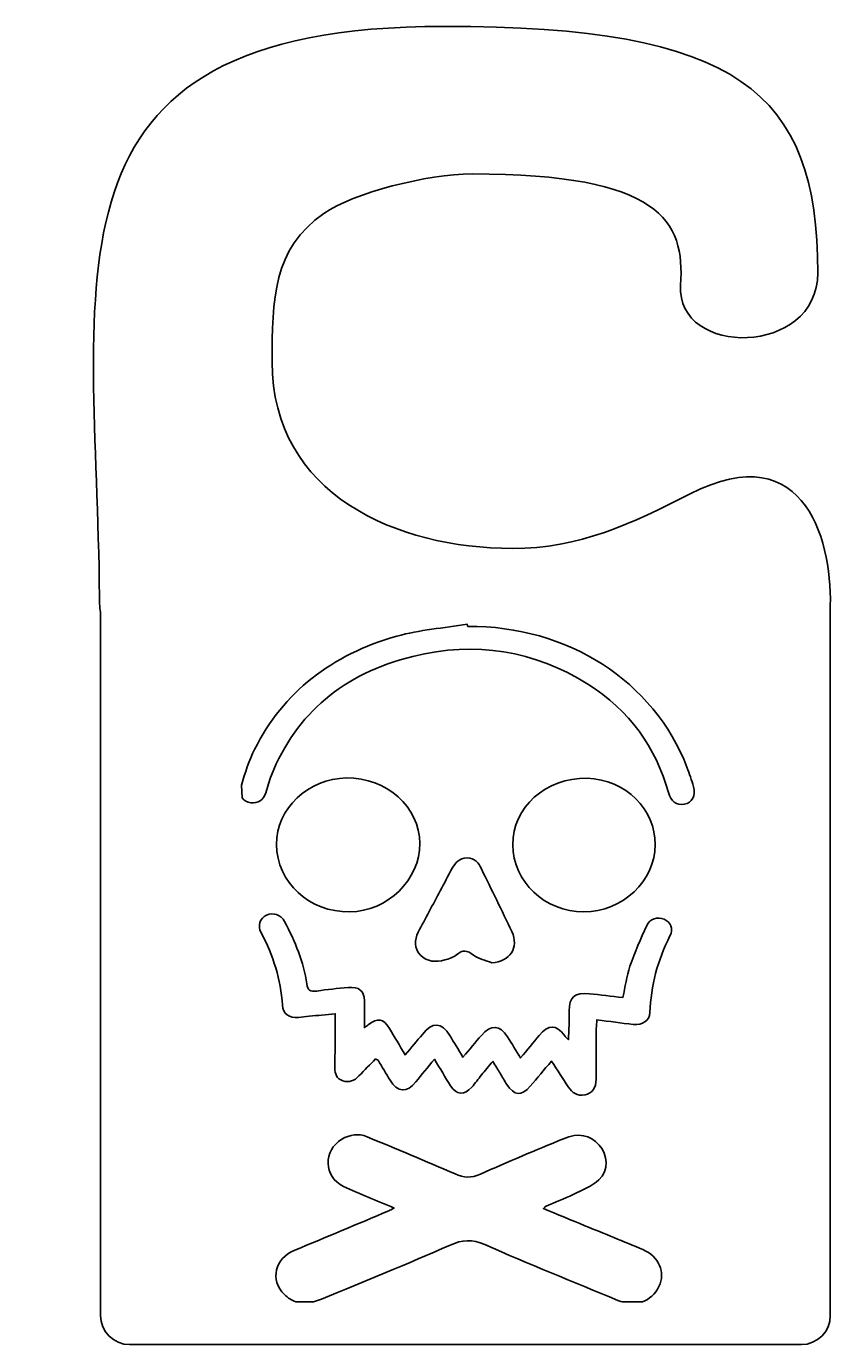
# Model space of a CAD drawing. Header units: inches. Extents: x 19.6 to 23.72, y -31.57 to -24.83.
import ezdxf

# ---------------------------------------------------------------- set-up
doc = ezdxf.new("R2010")
doc.units = ezdxf.units.IN
doc.header["$MEASUREMENT"] = 0
doc.layers.add('_U+0421_U+043B_U+043E_U+0439 1', color=7, linetype='Continuous')

msp = doc.modelspace()

# ---------------------------------------------------------------- linework, layer by layer
at = {"layer": '_U+0421_U+043B_U+043E_U+0439 1', "color": 7, "lineweight": 35, "true_color": 0xffffff}
for points, knots in [([(23.7058, -27.8228), (23.7243, -27.4881), (23.5904, -26.9133), (22.988, -27.2214), (22.6925, -27.3725), (22.423, -27.5005), (22.0811, -27.4999), (21.4915, -27.499), (20.8529, -27.2242), (20.8529, -26.5457), (20.8529, -26.227), (20.8562, -25.9676), (21.1182, -25.786), (21.2693, -25.6812), (21.6452, -25.5846), (21.8754, -25.5846), (22.8399, -25.5846), (22.9634, -25.8238), (22.9419, -26.1527), (22.9177, -26.5237), (23.643, -26.519), (23.643, -26.0905), (23.643, -25.1594), (23.2322, -24.8297), (21.7313, -24.8297), (19.5963, -24.8297), (19.9574, -26.1224), (19.9698, -27.7477), (19.97, -27.7791), (19.9722, -27.8092), (19.9761, -27.8381), (19.9761, -27.8397), (19.9759, -27.8413), (19.9759, -27.8429), (19.9759, -27.8429), (19.9759, -31.4219), (19.9759, -31.4219), (19.9759, -31.5043), (20.0425, -31.5718), (20.1238, -31.5718), (20.1238, -31.5718), (23.5593, -31.5718), (23.5593, -31.5718), (23.6407, -31.5718), (23.7073, -31.5043), (23.7073, -31.4219), (23.7073, -31.4219), (23.7073, -27.8429), (23.7073, -27.8429), (23.7073, -27.8361), (23.7067, -27.8294), (23.7058, -27.8228)], [0, 0, 0, 0, 1, 1, 1, 2, 2, 2, 3, 3, 3, 4, 4, 4, 5, 5, 5, 6, 6, 6, 7, 7, 7, 8, 8, 8, 9, 9, 9, 10, 10, 10, 11, 11, 11, 12, 12, 12, 13, 13, 13, 14, 14, 14, 15, 15, 15, 16, 16, 16, 17, 17, 17, 17]), ([(21.8531, -27.8987), (22.3629, -27.8942), (22.8056, -28.1785), (22.9743, -28.6191), (22.9869, -28.6519), (22.9984, -28.6852), (23.0084, -28.7187), (23.0213, -28.7622), (22.9997, -28.8013), (22.9607, -28.8083), (22.9203, -28.8156), (22.892, -28.7931), (22.8793, -28.7479), (22.8147, -28.5181), (22.6813, -28.3282), (22.4674, -28.1936), (22.1948, -28.0219), (21.893, -27.9725), (21.5725, -28.0519), (21.2182, -28.1397), (20.9759, -28.3436), (20.8494, -28.66), (20.8378, -28.689), (20.8303, -28.7194), (20.8207, -28.7491), (20.8086, -28.7866), (20.7806, -28.8052), (20.7435, -28.8006), (20.726, -28.7985), (20.7101, -28.7892), (20.7001, -28.7757), (20.7001, -28.7757), (20.6968, -28.7099), (20.6968, -28.7099), (20.7144, -28.6477), (20.7344, -28.5852), (20.7634, -28.5272), (20.9098, -28.2345), (21.1573, -28.0429), (21.4906, -27.9485), (21.6065, -27.9157), (21.7305, -27.9072), (21.8509, -27.8876), (21.8516, -27.8913), (21.8524, -27.895), (21.8531, -27.8987)], [0, 0, 0, 0, 1, 1, 1, 2, 2, 2, 3, 3, 3, 4, 4, 4, 5, 5, 5, 6, 6, 6, 7, 7, 7, 8, 8, 8, 9, 9, 9, 10, 10, 10, 11, 11, 11, 12, 12, 12, 13, 13, 13, 14, 14, 14, 15, 15, 15, 15]), ([(21.2495, -29.3581), (21.0429, -29.361), (20.8773, -29.2082), (20.8755, -29.0131), (20.8739, -28.8312), (21.0375, -28.6759), (21.2333, -28.6735), (21.4377, -28.671), (21.6071, -28.8226), (21.6082, -29.0091), (21.6093, -29.1943), (21.4438, -29.3554), (21.2495, -29.3581)], [0, 0, 0, 0, 1, 1, 1, 2, 2, 2, 3, 3, 3, 4, 4, 4, 4]), ([(22.0834, -29.0153), (22.0825, -28.8262), (22.2519, -28.6706), (22.4631, -28.6755), (22.6644, -28.6801), (22.8123, -28.8376), (22.8123, -29.0146), (22.8123, -29.1996), (22.644, -29.3578), (22.447, -29.3583), (22.2482, -29.3589), (22.0844, -29.2043), (22.0834, -29.0153)], [0, 0, 0, 0, 1, 1, 1, 2, 2, 2, 3, 3, 3, 4, 4, 4, 4]), ([(21.9762, -29.6189), (21.9446, -29.6062), (21.9083, -29.5987), (21.8825, -29.5794), (21.8502, -29.5554), (21.8277, -29.5509), (21.796, -29.578), (21.7804, -29.5914), (21.757, -29.5988), (21.7357, -29.6045), (21.6899, -29.617), (21.6451, -29.615), (21.6114, -29.5791), (21.5779, -29.5436), (21.5804, -29.5023), (21.6004, -29.4627), (21.6364, -29.3914), (21.6753, -29.3213), (21.7128, -29.2507), (21.7332, -29.2124), (21.7526, -29.1738), (21.7736, -29.1358), (21.7893, -29.1072), (21.8104, -29.0822), (21.8496, -29.0825), (21.8892, -29.0829), (21.9088, -29.1083), (21.9232, -29.138), (21.9752, -29.245), (22.0282, -29.3516), (22.0785, -29.4592), (22.1169, -29.5416), (22.07, -29.6121), (21.9762, -29.6189)], [0, 0, 0, 0, 1, 1, 1, 2, 2, 2, 3, 3, 3, 4, 4, 4, 5, 5, 5, 6, 6, 6, 7, 7, 7, 8, 8, 8, 9, 9, 9, 10, 10, 10, 11, 11, 11, 11]), ([(20.9169, -29.4082), (20.9706, -29.5097), (21.0137, -29.6147), (21.0304, -29.727), (21.0351, -29.7591), (21.0472, -29.7685), (21.0816, -29.7633), (21.1345, -29.7554), (21.1879, -29.7502), (21.2413, -29.7456), (21.2981, -29.7406), (21.3231, -29.7614), (21.3249, -29.8132), (21.3257, -29.8351), (21.3248, -29.8571), (21.3247, -29.8791), (21.3247, -29.9009), (21.3247, -29.9227), (21.3247, -29.9512), (21.3341, -29.944), (21.3392, -29.9402), (21.3442, -29.9362), (21.393, -29.8978), (21.4219, -29.9027), (21.4534, -29.9555), (21.479, -29.9981), (21.504, -30.041), (21.533, -30.0902), (21.5655, -30.0515), (21.5941, -30.0186), (21.6212, -29.9849), (21.6733, -29.9201), (21.7188, -29.9219), (21.7618, -29.9913), (21.7832, -30.0259), (21.8041, -30.0608), (21.8289, -30.1016), (21.8625, -30.0619), (21.8931, -30.026), (21.9234, -29.99), (21.9716, -29.9327), (22.0176, -29.9355), (22.0571, -29.9984), (22.0786, -30.0327), (22.0998, -30.0672), (22.1238, -30.1058), (22.158, -30.0643), (22.188, -30.0274), (22.2184, -29.9908), (22.2671, -29.9323), (22.3039, -29.9328), (22.3491, -29.9923), (22.3521, -29.9963), (22.356, -29.9999), (22.3682, -30.0129), (22.3695, -29.9865), (22.3708, -29.9697), (22.371, -29.953), (22.3715, -29.9233), (22.3711, -29.8936), (22.3713, -29.8639), (22.3718, -29.7946), (22.4014, -29.7695), (22.4756, -29.7772), (22.5315, -29.7829), (22.5872, -29.7901), (22.6462, -29.797), (22.6585, -29.7417), (22.6655, -29.6877), (22.6829, -29.6368), (22.7072, -29.5657), (22.7374, -29.4962), (22.7689, -29.4274), (22.7843, -29.3937), (22.8245, -29.3824), (22.857, -29.3956), (22.8906, -29.4093), (22.9056, -29.4462), (22.8875, -29.4815), (22.8236, -29.6059), (22.7902, -29.7366), (22.784, -29.8737), (22.7821, -29.9161), (22.7493, -29.9389), (22.6991, -29.9338), (22.639, -29.9277), (22.5792, -29.9187), (22.5139, -29.9102), (22.5126, -29.927), (22.5108, -29.9406), (22.5107, -29.9542), (22.5102, -30.0407), (22.5102, -30.1272), (22.5096, -30.2137), (22.5092, -30.2587), (22.4905, -30.2864), (22.4534, -30.2945), (22.4121, -30.3037), (22.3868, -30.2824), (22.3673, -30.2528), (22.3398, -30.2111), (22.3125, -30.1693), (22.2813, -30.1218), (22.2432, -30.1668), (22.2085, -30.2084), (22.1731, -30.2495), (22.1277, -30.3021), (22.091, -30.2995), (22.0533, -30.2412), (22.0411, -30.2223), (22.0299, -30.2029), (22.0183, -30.1837), (22.0075, -30.1657), (21.9966, -30.1477), (21.9816, -30.1229), (21.9601, -30.1487), (21.9416, -30.1704), (21.9236, -30.1925), (21.9068, -30.2132), (21.8916, -30.2351), (21.8737, -30.2551), (21.836, -30.2972), (21.7958, -30.2947), (21.7657, -30.2479), (21.7381, -30.205), (21.7125, -30.161), (21.6829, -30.1124), (21.6484, -30.1539), (21.6174, -30.1903), (21.5877, -30.2275), (21.5414, -30.2856), (21.4946, -30.2831), (21.4559, -30.2195), (21.4353, -30.1857), (21.4154, -30.1516), (21.3949, -30.1177), (21.3937, -30.1158), (21.3903, -30.1151), (21.3823, -30.1109), (21.3544, -30.1391), (21.3246, -30.1675), (21.2971, -30.1976), (21.2746, -30.2224), (21.2471, -30.2328), (21.2147, -30.2223), (21.1824, -30.212), (21.1737, -30.186), (21.174, -30.1565), (21.1747, -30.0804), (21.175, -30.0042), (21.1754, -29.928), (21.1755, -29.9141), (21.1754, -29.9002), (21.1754, -29.8796), (21.1281, -29.8842), (21.0854, -29.8881), (21.0428, -29.8925), (21.0245, -29.8943), (21.0065, -29.898), (20.9882, -29.899), (20.9388, -29.9017), (20.9084, -29.8802), (20.9056, -29.8356), (20.8971, -29.7049), (20.8595, -29.5819), (20.7961, -29.4648), (20.7769, -29.4292), (20.7906, -29.3901), (20.8248, -29.3746), (20.8576, -29.3597), (20.8983, -29.3731), (20.9169, -29.4082)], [0, 0, 0, 0, 1, 1, 1, 2, 2, 2, 3, 3, 3, 4, 4, 4, 5, 5, 5, 6, 6, 6, 7, 7, 7, 8, 8, 8, 9, 9, 9, 10, 10, 10, 11, 11, 11, 12, 12, 12, 13, 13, 13, 14, 14, 14, 15, 15, 15, 16, 16, 16, 17, 17, 17, 18, 18, 18, 19, 19, 19, 20, 20, 20, 21, 21, 21, 22, 22, 22, 23, 23, 23, 24, 24, 24, 25, 25, 25, 26, 26, 26, 27, 27, 27, 28, 28, 28, 29, 29, 29, 30, 30, 30, 31, 31, 31, 32, 32, 32, 33, 33, 33, 34, 34, 34, 35, 35, 35, 36, 36, 36, 37, 37, 37, 38, 38, 38, 39, 39, 39, 40, 40, 40, 41, 41, 41, 42, 42, 42, 43, 43, 43, 44, 44, 44, 45, 45, 45, 46, 46, 46, 47, 47, 47, 48, 48, 48, 49, 49, 49, 50, 50, 50, 51, 51, 51, 52, 52, 52, 53, 53, 53, 54, 54, 54, 55, 55, 55, 56, 56, 56, 57, 57, 57, 57]), ([(22.6423, -31.3528), (22.6351, -31.3507), (22.6279, -31.3482), (22.6206, -31.3452), (22.3936, -31.2508), (22.1651, -31.1595), (21.9407, -31.0603), (21.8749, -31.0312), (21.826, -31.0351), (21.7626, -31.063), (21.5454, -31.1585), (21.3251, -31.2482), (21.1054, -31.3389), (21.091, -31.3449), (21.0775, -31.3494), (21.0647, -31.3528), (21.0647, -31.3528), (20.9739, -31.3528), (20.9739, -31.3528), (20.9533, -31.3458), (20.9343, -31.3333), (20.9161, -31.3155), (20.8399, -31.2407), (20.8665, -31.1303), (20.9688, -31.0883), (21.1296, -31.0223), (21.2895, -30.9545), (21.4497, -30.8873), (21.457, -30.8843), (21.4637, -30.88), (21.4765, -30.8731), (21.3855, -30.8345), (21.2995, -30.8022), (21.2181, -30.7623), (21.1157, -30.7121), (21.1128, -30.5792), (21.21, -30.5212), (21.2499, -30.4974), (21.2933, -30.4896), (21.3388, -30.5087), (21.4888, -30.5715), (21.6395, -30.633), (21.7883, -30.6982), (21.8335, -30.718), (21.8702, -30.722), (21.9177, -30.7004), (22.0577, -30.6368), (22.2005, -30.5781), (22.3428, -30.5188), (22.4195, -30.4868), (22.4787, -30.4984), (22.5254, -30.5511), (22.5699, -30.6014), (22.5753, -30.6808), (22.524, -30.7294), (22.4893, -30.7622), (22.4383, -30.7814), (22.3928, -30.8035), (22.3468, -30.8259), (22.2985, -30.8442), (22.2514, -30.8646), (22.2482, -30.866), (22.2463, -30.8699), (22.2404, -30.8763), (22.3127, -30.9059), (22.3827, -30.9346), (22.4526, -30.9634), (22.5516, -31.0042), (22.6506, -31.0447), (22.7493, -31.086), (22.8296, -31.1197), (22.8658, -31.204), (22.8309, -31.2738), (22.8112, -31.3135), (22.7818, -31.3401), (22.7465, -31.3528), (22.7465, -31.3528), (22.6423, -31.3528), (22.6423, -31.3528)], [0, 0, 0, 0, 1, 1, 1, 2, 2, 2, 3, 3, 3, 4, 4, 4, 5, 5, 5, 6, 6, 6, 7, 7, 7, 8, 8, 8, 9, 9, 9, 10, 10, 10, 11, 11, 11, 12, 12, 12, 13, 13, 13, 14, 14, 14, 15, 15, 15, 16, 16, 16, 17, 17, 17, 18, 18, 18, 19, 19, 19, 20, 20, 20, 21, 21, 21, 22, 22, 22, 23, 23, 23, 24, 24, 24, 25, 25, 25, 26, 26, 26, 26])]:
    msp.add_open_spline(points, degree=3, knots=knots, dxfattribs=at)

doc.saveas('drawing.dxf')
